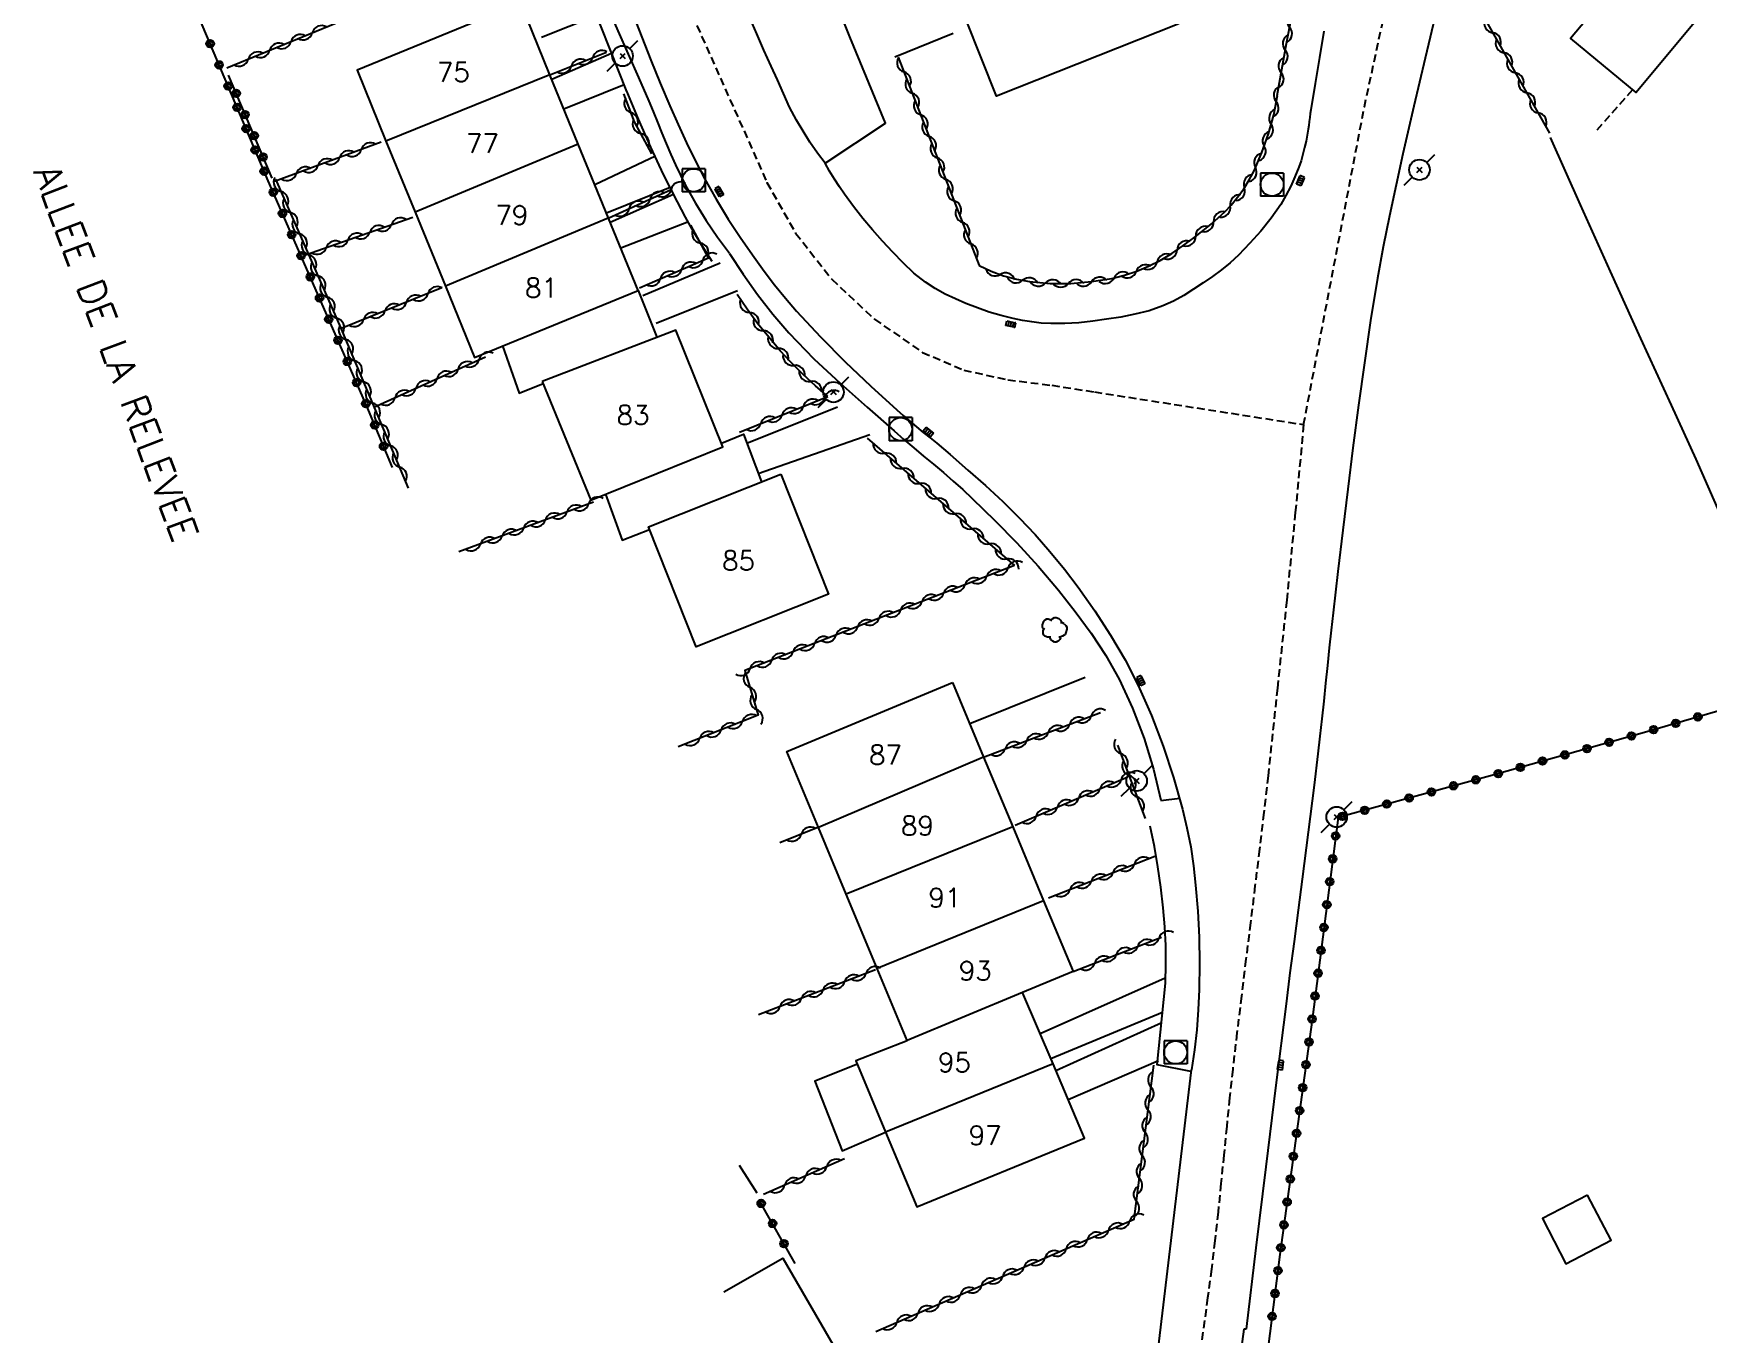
# Model space of a CAD drawing. Header units: millimetres. Extents: x 147000 to 148000, y 141000 to 142001.
# Drawn here: x 147200.9 to 147309.7, y 141566.6 to 141651.1 of the extents above; entities that cross this region are included whole.
import ezdxf
from ezdxf.enums import TextEntityAlignment as Align

# ---------------------------------------------------------------- set-up
doc = ezdxf.new("R2010")
doc.units = ezdxf.units.MM
doc.linetypes.add('DASHED', pattern=[0.75, 0.5, -0.25])
doc.layers.get('0').update_dxf_attribs({"linetype": 'CONTINUOUS'})
for name, color, linetype in [('W0001', 6, 'DASHED'), ('W0006', 2, 'CONTINUOUS'), ('W0008', 7, 'CONTINUOUS'), ('W0014', 7, 'CONTINUOUS'), ('W0017', 7, 'CONTINUOUS'), ('W0101', 7, 'CONTINUOUS'), ('W0104', 1, 'CONTINUOUS'), ('W0112', 1, 'DASHED'), ('W0300', 7, 'CONTINUOUS'), ('W0310', 3, 'CONTINUOUS'), ('W0323', 7, 'CONTINUOUS'), ('W0401', 7, 'CONTINUOUS'), ('W0420', 7, 'CONTINUOUS'), ('W0473', 7, 'CONTINUOUS'), ('W0989', 7, 'CONTINUOUS'), ('W0991', 7, 'CONTINUOUS'), ('W1102', 7, 'CONTINUOUS')]:
    doc.layers.add(name, color=color, linetype=linetype)
doc.styles.get("Standard").update_dxf_attribs({"font": 'romans.shx', "width": 0.85})

# ---------------------------------------------------------------- blocks, each defined once
blk = doc.blocks.new('T420')
for p, q in [((0.75, 0.75), (-0.75, 0.75)), ((-0.75, 0.75), (-0.75, -0.75)), ((0.75, 0.75), (0.75, -0.75)), ((0.75, -0.75), (-0.75, -0.75))]:
    blk.add_line(p, q)
blk.add_ellipse((0, 0), major_axis=(-0.53, 0.53), ratio=1, start_param=3.926991, end_param=10.210176)
blk = doc.blocks.new('T473')
for p, q in [((-0.166667, 0.166667), (0.166667, -0.166667)), ((-0.166667, -0.166667), (0.166667, 0.166667)), ((0.500001, 0.500001), (1.000002, 1.000002)), ((-1.000002, -1.000002), (-0.500001, -0.500001))]:
    blk.add_line(p, q)
blk.add_ellipse((0, 0), major_axis=(0.471405, 0.471405), ratio=1, start_param=5.4977871438, end_param=11.780972451)
blk = doc.blocks.new('T401')
for p, q in [((-0.3, 0.3), (0, 0.3)), ((-0.3, -0.25), (-0.3, 0.3)), ((-0.3, 0.15), (0, 0.15)), ((-0.3, 0), (0, 0)), ((0, 0.3), (0, -0.25)), ((-0.3, -0.15), (0, -0.15)), ((-0.3, -0.25), (-0.3, -0.3)), ((-0.3, -0.3), (0, -0.3)), ((0, -0.3), (0, -0.25))]:
    blk.add_line(p, q)
blk = doc.blocks.new('T300')
for p, q in [((-0.8, 0.51), (-0.86, 0.34)), ((-0.86, 0.34), (-0.86, 0.17)), ((-0.86, 0.17), (-0.74, 0.06)), ((-0.69, 0.63), (-0.8, 0.51)), ((-0.8, -0.06), (-0.74, 0.06)), ((-0.74, 0.06), (-0.69, 0.11)), ((-0.57, 0.69), (-0.69, 0.63)), ((-0.46, 0.69), (-0.57, 0.69)), ((-0.29, 0.63), (-0.46, 0.69)), ((-0.29, 0.63), (-0.17, 0.74)), ((-0.23, 0.57), (-0.29, 0.63)), ((-0.17, 0.74), (-0.06, 0.8)), ((-0.06, 0.8), (0.06, 0.8)), ((0.06, 0.8), (0.23, 0.74)), ((0.23, 0.74), (0.34, 0.63)), ((0.34, 0.63), (0.4, 0.51)), ((0.46, 0.46), (0.34, 0.46)), ((0.4, 0.51), (0.4, 0.46)), ((0.57, 0.4), (0.46, 0.46)), ((0.57, 0.4), (0.69, 0.29)), ((0.69, 0.29), (0.74, 0.17)), ((0.74, 0.06), (0.69, -0.17)), ((0.74, 0.17), (0.74, 0.06)), ((-0.8, -0.17), (-0.8, -0.06)), ((-0.8, -0.23), (-0.8, -0.17)), ((-0.74, -0.34), (-0.8, -0.23)), ((-0.69, -0.4), (-0.74, -0.34)), ((-0.51, -0.46), (-0.69, -0.4)), ((-0.4, -0.46), (-0.51, -0.46)), ((-0.4, -0.46), (-0.34, -0.46)), ((-0.34, -0.46), (-0.34, -0.4)), ((-0.34, -0.51), (-0.34, -0.46)), ((-0.29, -0.63), (-0.34, -0.51)), ((-0.17, -0.74), (-0.29, -0.63)), ((-0.06, -0.8), (-0.17, -0.74)), ((0.06, -0.8), (-0.06, -0.8)), ((0.17, -0.74), (0.06, -0.8)), ((0.23, -0.69), (0.17, -0.74)), ((0.29, -0.46), (0.23, -0.46)), ((0.29, -0.63), (0.23, -0.69)), ((0.46, -0.4), (0.29, -0.46)), ((0.34, -0.51), (0.29, -0.63)), ((0.34, -0.51), (0.34, -0.46)), ((0.57, -0.34), (0.46, -0.4)), ((0.63, -0.29), (0.57, -0.34)), ((0.69, -0.17), (0.63, -0.29))]:
    blk.add_line(p, q)
blk = doc.blocks.new('t310o')
at = {"color": 0, "linetype": 'Continuous'}
for centre, start, end in [((-0.5, 0.38), 216.8699, 323.1304), ((0.5, -0.37), 36.8699, 143.1303)]:
    blk.add_arc(centre, 0.625, start, end, dxfattribs=at)
blk = doc.blocks.new('t323o')
at = {"color": 0, "linetype": 'Continuous'}
for radius in [0.25, 0.15]:
    blk.add_circle((0, 0), radius, dxfattribs=at)

msp = doc.modelspace()

# ---------------------------------------------------------------- linework, layer by layer
at = {"layer": 'W0001'}
for points in [[(147237.27, 141671), (147242.82, 141654.39), (147248.59, 141641.48), (147248.59, 141641.46), (147250.46, 141638.16), (147252.81, 141635.17), (147255.58, 141632.57), (147258.71, 141630.41), (147261.39, 141629.26), (147264.25, 141628.63), (147267.11, 141628.27), (147269.88, 141627.84), (147283.48, 141625.72)], [(147283.48, 141625.72), (147287.43, 141646.37), (147288.77, 141652.57), (147290.17, 141658.75), (147291.72, 141664.9), (147293.5, 141671)], [(147283.48, 141625.72), (147282.94, 141620), (147282.38, 141614.3), (147281.78, 141608.59), (147281.17, 141602.89), (147280.89, 141600.5), (147280.61, 141598.11), (147280.32, 141595.73), (147280.03, 141593.34), (147279.73, 141590.96), (147279.44, 141588.57), (147279.15, 141586.19), (147278.87, 141583.8), (147278.67, 141581.95), (147278.48, 141580.09), (147278.29, 141578.23), (147278.11, 141576.38), (147277.92, 141574.52), (147277.71, 141572.66), (147277.49, 141570.81), (147277.24, 141568.96), (147276.61, 141564.33)]]:
    msp.add_lwpolyline(points, dxfattribs=at)
at = {"layer": 'W0006'}
msp.add_lwpolyline([(147252.37, 141642.7), (147256.31, 141645.31), (147253.99, 141650.93), (147245.98, 141671)], dxfattribs=at)
at = {"layer": 'W0008'}
for points in [[(147252.38, 141642.7), (147251.87, 141643.37), (147251.39, 141644.07), (147250.94, 141644.78), (147250.52, 141645.5), (147250.07, 141646.36), (147249.66, 141647.24), (147249.27, 141648.13), (147248.87, 141649.01), (147248.4, 141650.06), (147247.94, 141651.11), (147247.48, 141652.16), (147247.03, 141653.21)], [(147239.87, 141652.39), (147240.46, 141650.9), (147241.05, 141649.4), (147241.66, 141647.92), (147242.29, 141646.44), (147242.82, 141645.23), (147243.37, 141644.03), (147243.94, 141642.84), (147244.55, 141641.67), (147245.3, 141640.36), (147246.08, 141639.08), (147246.9, 141637.83), (147247.76, 141636.59), (147248.41, 141635.69), (147249.09, 141634.8), (147249.79, 141633.94), (147250.52, 141633.09), (147252.08, 141631.42), (147253.69, 141629.8), (147255.35, 141628.22), (147257.04, 141626.67), (147257.46, 141626.3), (147257.89, 141625.93), (147258.32, 141625.57), (147258.76, 141625.21), (147259.2, 141624.86), (147259.64, 141624.5), (147260.08, 141624.14), (147260.51, 141623.77), (147261.66, 141622.76), (147262.8, 141621.75), (147263.93, 141620.72), (147265.01, 141619.64), (147266.02, 141618.57), (147266.99, 141617.46), (147267.93, 141616.32), (147268.82, 141615.14), (147269.9, 141613.61), (147270.92, 141612.04), (147271.87, 141610.42), (147272.73, 141608.76), (147273.6, 141606.8), (147274.36, 141604.81), (147275.03, 141602.78), (147275.61, 141600.72), (147275.9, 141599.5), (147276.14, 141598.27), (147276.32, 141597.03), (147276.46, 141595.79), (147276.61, 141594.09), (147276.69, 141592.39), (147276.72, 141590.69), (147276.7, 141588.99), (147276.63, 141587.68), (147276.53, 141586.37), (147276.38, 141585.07), (147276.19, 141583.77)], [(147292.13, 141652.63), (147291.38, 141649.53), (147290.65, 141646.42), (147289.94, 141643.31), (147289.5, 141641.3), (147289.07, 141639.29), (147288.66, 141637.27), (147288.28, 141635.24), (147287.83, 141632.49), (147287.43, 141629.73), (147287.05, 141626.97), (147286.69, 141624.21), (147286.35, 141621.53), (147286.02, 141618.85), (147285.71, 141616.17), (147285.4, 141613.49), (147285.28, 141612.35), (147285.15, 141611.2), (147285.03, 141610.05), (147284.91, 141608.9), (147284.79, 141607.75), (147284.67, 141606.6), (147284.54, 141605.46), (147284.41, 141604.31), (147284.16, 141602.28), (147283.91, 141600.24), (147283.65, 141598.21), (147283.39, 141596.18), (147283.12, 141594.15), (147282.86, 141592.12), (147282.59, 141590.09), (147282.34, 141588.06), (147281.68, 141582.77), (147281.03, 141577.48), (147280.38, 141572.2), (147279.75, 141566.91)], [(147284.8, 141651.28), (147284.51, 141649.58), (147284.23, 141647.88), (147283.95, 141646.18), (147283.91, 141645.93), (147283.88, 141645.67), (147283.84, 141645.42), (147283.81, 141645.16), (147283.77, 141644.91), (147283.73, 141644.66), (147283.69, 141644.4), (147283.64, 141644.15), (147283.54, 141643.72), (147283.44, 141643.29), (147283.32, 141642.87), (147283.17, 141642.45), (147282.92, 141641.82), (147282.65, 141641.21), (147282.33, 141640.61), (147281.99, 141640.02), (147281.37, 141639.14), (147280.71, 141638.3), (147279.99, 141637.5), (147279.24, 141636.73), (147278.7, 141636.24), (147278.14, 141635.78), (147277.56, 141635.35), (147276.96, 141634.93), (147276.33, 141634.51), (147275.69, 141634.11), (147275.03, 141633.74), (147274.33, 141633.43), (147273.44, 141633.12), (147272.52, 141632.89), (147271.59, 141632.71), (147270.67, 141632.56), (147269.77, 141632.43), (147268.86, 141632.34), (147267.96, 141632.29), (147267.05, 141632.29), (147266.43, 141632.32), (147265.81, 141632.39), (147265.2, 141632.48), (147264.59, 141632.61), (147263.81, 141632.8), (147263.04, 141633.03), (147262.28, 141633.3), (147261.53, 141633.59), (147260.85, 141633.89), (147260.18, 141634.2), (147259.53, 141634.56), (147258.9, 141634.97), (147258.14, 141635.57), (147257.44, 141636.23), (147256.77, 141636.93), (147256.11, 141637.63), (147255.46, 141638.37), (147254.83, 141639.12), (147254.22, 141639.9), (147253.64, 141640.69), (147253.3, 141641.17), (147252.98, 141641.67), (147252.67, 141642.18), (147252.38, 141642.7)], [(147276.17, 141583.77), (147273.79, 141563.78)], [(147279.59, 141566.92), (147279.36, 141565.17)], [(147279.75, 141566.91), (147279.59, 141566.92)]]:
    msp.add_lwpolyline(points, dxfattribs=at)
at = {"layer": 'W0014'}
for points in [[(147239.48, 141647.37), (147231.24, 141668.19), (147230.12, 141671)], [(147238.24, 141652.84), (147238.91, 141651.32), (147239.58, 141649.79), (147240.24, 141648.27), (147240.91, 141646.75), (147241.2, 141646.06), (147241.49, 141645.37), (147241.77, 141644.67), (147242.05, 141643.98), (147242.34, 141643.28), (147242.65, 141642.6), (147242.97, 141641.92), (147243.31, 141641.25), (147243.95, 141640.1), (147244.64, 141638.99), (147245.38, 141637.9), (147246.16, 141636.85)], [(147245.04, 141636.32), (147244.43, 141637.27), (147243.85, 141638.23), (147243.3, 141639.21), (147242.77, 141640.2), (147241.88, 141641.97), (147241.04, 141643.75), (147240.24, 141645.56), (147239.49, 141647.39)], [(147246.17, 141636.84), (147247.04, 141635.49), (147247.97, 141634.17), (147248.97, 141632.9), (147250.01, 141631.68), (147251.64, 141629.99), (147253.36, 141628.4), (147255.12, 141626.85), (147256.87, 141625.31), (147257.5, 141624.75), (147258.14, 141624.21), (147258.78, 141623.67), (147259.42, 141623.14), (147260.07, 141622.6), (147260.7, 141622.05), (147261.33, 141621.5), (147261.94, 141620.92), (147263.4, 141619.49), (147264.83, 141618.03), (147266.22, 141616.51), (147267.54, 141614.95), (147268.62, 141613.57), (147269.66, 141612.17), (147270.63, 141610.7), (147271.48, 141609.17), (147272.36, 141607.28), (147273.11, 141605.32), (147273.73, 141603.33), (147274.21, 141601.3)], [(147274.21, 141601.28), (147275.43, 141601.44)], [(147274.51, 141589.41), (147274.53, 141590.64), (147274.52, 141591.86), (147274.46, 141593.08), (147274.36, 141594.3), (147274.21, 141595.64), (147274.01, 141596.97), (147273.78, 141598.29), (147273.5, 141599.61)], [(147276.16, 141583.67), (147273.96, 141584.1), (147274.5, 141589.41)]]:
    msp.add_lwpolyline(points, dxfattribs=at)
at = {"layer": 'W0017'}
for points in [[(147237.53, 141652.31), (147233.93, 141650.87)], [(147260.7, 141651.14), (147256.9, 141649.59)], [(147234.61, 141648.16), (147238.5, 141649.85)], [(147239.31, 141647.81), (147235.4, 141646.22)], [(147237.4, 141641.32), (147241.35, 141643.18)], [(147242.3, 141641.12), (147238.16, 141639.45)], [(147238.4, 141638.88), (147242.52, 141640.69)], [(147243.49, 141638.89), (147239.09, 141637.18)], [(147245.55, 141636.21), (147240.53, 141634.08)], [(147241.4, 141632.31), (147246.67, 141634.43)], [(147247.29, 141624.51), (147253.19, 141626.88)], [(147255.28, 141625.06), (147248.03, 141622.52)], [(147261.78, 141606.29), (147269.29, 141609.29)], [(147274.49, 141589.73), (147266.35, 141586.12)], [(147267.04, 141584.51), (147274.31, 141587.53)], [(147267.37, 141583.73), (147274.27, 141586.85)], [(147274.04, 141584.36), (147268.18, 141581.83)]]:
    msp.add_lwpolyline(points, dxfattribs=at)
at = {"layer": 'W0101'}
for points in [[(147305.12, 141669.84), (147301.74, 141665.89), (147308.7, 141660.17), (147300.82, 141650.82), (147305.08, 141647.3), (147312.8, 141656.58)], [(147234.48, 141648.46), (147232.59, 141653.1), (147221.95, 141648.75), (147223.83, 141644.15)], [(147236.32, 141643.95), (147234.48, 141648.46)], [(147223.83, 141644.15), (147225.72, 141639.53)], [(147238.29, 141639.13), (147236.32, 141643.95)], [(147225.72, 141639.53), (147227.69, 141634.71)], [(147240.22, 141634.43), (147238.29, 141639.13)], [(147227.69, 141634.71), (147229.58, 141630.08), (147240.22, 141634.43)], [(147251.94, 141599.53), (147249.88, 141604.47), (147260.66, 141608.96)], [(147260.66, 141608.96), (147262.68, 141604.11)], [(147262.68, 141604.11), (147264.57, 141599.58)], [(147253.75, 141595.19), (147251.94, 141599.53)], [(147264.57, 141599.58), (147266.57, 141594.76)], [(147255.76, 141590.36), (147253.75, 141595.19)], [(147266.57, 141594.76), (147268.49, 141590.16), (147265.21, 141588.8)], [(147257.71, 141585.68), (147255.76, 141590.36)], [(147267.19, 141584.16), (147265.21, 141588.8)], [(147257.72, 141585.67), (147254.38, 141584.37), (147256.31, 141579.73)], [(147256.31, 141579.73), (147258.33, 141574.88), (147269.24, 141579.33), (147267.19, 141584.16)], [(147245.8, 141569.34), (147249.63, 141571.54), (147261.27, 141551.47), (147265.07, 141553.78), (147269.29, 141546.58), (147265.42, 141544.38), (147266.45, 141542.53), (147261.08, 141539.05)]]:
    msp.add_lwpolyline(points, dxfattribs=at)
for points in [[(147275.38, 141651.77), (147263.51, 141647.07), (147260.55, 141654.55), (147272.41, 141659.26)], [(147233.99, 141628.52), (147237.15, 141620.81), (147245.73, 141624.28), (147242.67, 141631.86)], [(147249.49, 141622.49), (147252.59, 141614.69), (147244, 141611.27), (147240.9, 141619.08)]]:
    msp.add_lwpolyline(points, close=True, dxfattribs=at)
at = {"layer": 'W0104'}
for points in [[(147240.22, 141634.43), (147241.44, 141631.39)], [(147231.41, 141630.83), (147232.48, 141627.77), (147234.04, 141628.39)], [(147245.63, 141624.52), (147247.07, 141625.1), (147248.23, 141621.99)], [(147238.1, 141621.19), (147239.19, 141618.2), (147240.97, 141618.9)], [(147254.48, 141584.14), (147251.7, 141583.03), (147253.49, 141578.51), (147256.31, 141579.73)]]:
    msp.add_lwpolyline(points, dxfattribs=at)
msp.add_lwpolyline([(147301.94, 141575.64), (147299, 141574.11), (147300.52, 141571.17), (147303.47, 141572.7)], close=True, dxfattribs=at)
at = {"layer": 'W0112'}
msp.add_lwpolyline([(147304.85, 141647.47), (147302.37, 141644.66)], dxfattribs=at)
at = {"layer": 'W0300'}
for points in [[(147319.75, 141604.56), (147318.2, 141606.58), (147316.74, 141608.67), (147315.35, 141610.8), (147314.05, 141612.99), (147312.22, 141616.41), (147310.57, 141619.92), (147308.99, 141623.46), (147307.39, 141626.99), (147305.4, 141631.32), (147303.42, 141635.66), (147301.47, 141640.01), (147299.54, 141644.37)], [(147247.96, 141575.76), (147246.82, 141577.56)]]:
    msp.add_lwpolyline(points, dxfattribs=at)
at = {"layer": 'W0310'}
for points in [[(147281.77, 141647.11), (147282.06, 141648.8), (147282.37, 141650.48), (147282.69, 141652.17), (147283.03, 141653.85), (147283.32, 141655.22), (147283.62, 141656.59), (147283.94, 141657.96), (147284.27, 141659.33), (147284.64, 141660.79), (147285.03, 141662.24), (147285.42, 141663.7), (147285.82, 141665.15), (147286.22, 141666.6), (147286.62, 141668.05), (147287.03, 141669.5), (147287.42, 141670.96), (147287.42, 141670.97), (147287.43, 141670.98), (147287.43, 141670.99), (147287.43, 141671)], [(147213.49, 141648.9), (147235.03, 141657.77)], [(147296.24, 141657.36), (147294.97, 141652.58), (147299.47, 141644.67)], [(147234.48, 141648.46), (147238.17, 141649.93)], [(147257.12, 141649.6), (147262.39, 141636.06)], [(147241.12, 141643.32), (147239.99, 141645.4), (147239.3, 141647.21)], [(147262.38, 141636.05), (147263.16, 141635.69), (147263.98, 141635.39), (147264.81, 141635.16), (147265.66, 141635.01), (147267.01, 141634.89), (147268.35, 141634.89), (147269.69, 141635.01), (147271.02, 141635.22), (147271.84, 141635.42), (147272.63, 141635.69), (147273.4, 141636.02), (147274.15, 141636.38), (147274.91, 141636.83), (147275.64, 141637.33), (147276.34, 141637.86), (147277.03, 141638.4), (147277.49, 141638.77), (147277.93, 141639.15), (147278.36, 141639.55), (147278.77, 141639.98), (147279.19, 141640.5), (147279.59, 141641.05), (147279.95, 141641.62), (147280.26, 141642.22), (147280.77, 141643.4), (147281.2, 141644.61), (147281.54, 141645.85), (147281.78, 141647.11)], [(147223.51, 141644.08), (147216.59, 141641.51)], [(147225.3, 141621.58), (147220.83, 141632.19), (147216.67, 141641.66)], [(147238.27, 141639.13), (147242.37, 141641)], [(147218.53, 141636.72), (147225.57, 141639.21)], [(147240.3, 141634.61), (147244.79, 141636.55), (147243.64, 141638.67)], [(147227.46, 141634.6), (147220.98, 141631.99)], [(147252.56, 141627.55), (147251.74, 141628.24), (147250.95, 141628.97), (147250.19, 141629.73), (147249.46, 141630.52), (147248.71, 141631.39), (147247.99, 141632.29), (147247.3, 141633.22), (147246.65, 141634.18)], [(147223.05, 141626.85), (147230.29, 141630.13)], [(147246.8, 141625.22), (147252.56, 141627.55)], [(147255.11, 141624.83), (147264.69, 141616.56)], [(147237.31, 141620.68), (147228.57, 141617.44)], [(147264.69, 141616.56), (147247.15, 141609.73), (147248.03, 141606.82), (147242.82, 141604.77)], [(147262.67, 141604.11), (147270.27, 141607)], [(147273.21, 141600.12), (147271.4, 141604.88)], [(147264.73, 141599.67), (147272.05, 141602.82)], [(147251.91, 141599.53), (147249.43, 141598.54)], [(147266.9, 141594.95), (147273.82, 141597.67)], [(147268.5, 141590.17), (147274.25, 141592.4)], [(147255.65, 141590.27), (147248.04, 141587.36)], [(147255.67, 141566.76), (147272.47, 141574.06), (147273.74, 141584.08)], [(147253.64, 141578), (147248.37, 141575.67)]]:
    msp.add_lwpolyline(points, dxfattribs=at)
at = {"layer": 'W0323'}
for points in [[(147224.25, 141622.92), (147222.59, 141626.91), (147216.18, 141641.56), (147207.89, 141661.14), (147207.89, 141661.15)], [(147216.43, 141641.73), (147213.59, 141648.43)], [(147313.69, 141608.04), (147305.94, 141605.8), (147295.86, 141602.96), (147285.72, 141600.18), (147284.03, 141587.03), (147281.94, 141571.77), (147280.43, 141559.96), (147280.13, 141556.67), (147278.66, 141551.91), (147276.13, 141547.76)], [(147250.43, 141571.18), (147248.12, 141575.27)]]:
    msp.add_lwpolyline(points, dxfattribs=at)
at = {"layer": 'W1102'}
for points in [[(147234.48, 141648.46), (147223.83, 141644.15)], [(147236.33, 141643.95), (147225.72, 141639.53)], [(147238.27, 141639.13), (147227.69, 141634.71)], [(147262.67, 141604.11), (147251.94, 141599.53)], [(147264.57, 141599.58), (147253.75, 141595.19)], [(147266.57, 141594.76), (147255.76, 141590.36)], [(147265.21, 141588.8), (147257.71, 141585.68)], [(147267.19, 141584.16), (147256.31, 141579.73)]]:
    msp.add_lwpolyline(points, dxfattribs=at)

# ---------------------------------------------------------------- block references
at = {"layer": 'W0300'}
msp.add_blockref('T300', (147267.34, 141612.37), dxfattribs=at)
at = {"layer": 'W0310'}
for p, rotation in [((147219.04, 141651.18), 22.37692412509851), ((147282.57, 141651.54), 79.13394603988291), ((147295.76, 141651.19), 299.6237487511519), ((147216.27, 141650.04), 22.37692412509851), ((147217.66, 141650.61), 22.37692412509851), ((147282.29, 141650.06), 79.68112956990043), ((147296.5, 141649.89), 299.6237487511519), ((147214.88, 141649.47), 22.37692412509851), ((147235.88, 141649.01), 21.75589628386469), ((147237.27, 141649.57), 21.75589628386469), ((147257.5, 141648.64), 291.2566305155622), ((147282.02, 141648.59), 80.22831305566687), ((147297.24, 141648.58), 299.6237487511519), ((147258.04, 141647.25), 291.2566305155622), ((147281.7, 141646.71), 78.94855065433148), ((147297.99, 141647.28), 299.6237487511519), ((147239.77, 141646), 110.7770100703424), ((147258.59, 141645.85), 291.2566305155622), ((147281.37, 141645.25), 74.81525474657461), ((147298.73, 141645.97), 299.6237487511519), ((147240.4, 141644.64), 118.4535967393925), ((147259.13, 141644.45), 291.2566305155622), ((147222.22, 141643.6), 200.4078511345097), ((147259.67, 141643.05), 291.2566305155622), ((147280.92, 141643.82), 70.68195893924778), ((147219.41, 141642.56), 200.4078511345097), ((147220.81, 141643.08), 200.4078511345097), ((147280.35, 141642.43), 66.54866323524703), ((147217.01, 141640.87), 113.7476694700983), ((147218, 141642.03), 200.4078511345097), ((147260.22, 141641.65), 291.2566305155622), ((147279.63, 141641.12), 57.85103763855567), ((147241, 141640.37), 24.57972900982547), ((147242.37, 141641), 24.57972900982547), ((147260.76, 141640.26), 291.2566305155622), ((147278.72, 141639.93), 46.92027064815193), ((147217.62, 141639.5), 113.7476694700983), ((147239.64, 141639.75), 24.57972900982547), ((147261.3, 141638.86), 291.2566305155622), ((147277.63, 141638.9), 40.21995752652839), ((147218.22, 141638.12), 113.7476694700983), ((147222.78, 141638.22), 19.50259918464649), ((147224.19, 141638.72), 19.50259918464649), ((147244.27, 141637.52), 118.5575130857384), ((147276.47, 141637.96), 38.37030688173231), ((147218.83, 141636.75), 113.7476694700983), ((147219.95, 141637.22), 19.50259918464649), ((147221.36, 141637.72), 19.50259918464649), ((147261.85, 141637.46), 291.2566305155622), ((147275.26, 141637.06), 34.44234237090031), ((147219.43, 141635.38), 113.7476694700983), ((147243.05, 141635.8), 23.37361861117343), ((147244.43, 141636.39), 23.37361861117343), ((147273.97, 141636.3), 26.19350400288043), ((147241.67, 141635.2), 23.37361861117343), ((147263.76, 141635.47), 339.8862535941846), ((147265.21, 141635.09), 349.8184989045408), ((147266.7, 141634.92), 354.9286346774423), ((147269.69, 141635), 4.791833635918065), ((147271.17, 141635.26), 13.89068407000133), ((147272.61, 141635.68), 18.7289186639508), ((147220.03, 141634), 113.7476694700983), ((147225.16, 141633.67), 201.9491532802059), ((147226.55, 141634.23), 201.9491532802059), ((147268.19, 141634.89), 0.03679540523639251), ((147220.64, 141632.63), 113.7476694700983), ((147222.37, 141632.55), 201.9491532802059), ((147223.76, 141633.11), 201.9491532802059), ((147247.46, 141633.01), 126.4449516818556), ((147221.23, 141631.25), 112.8472037477852), ((147248.36, 141631.82), 128.6105041403093), ((147249.33, 141630.67), 130.7760558975956), ((147221.81, 141629.87), 112.8472037477852), ((147228.52, 141629.32), 24.39503706789368), ((147229.88, 141629.94), 24.39503706789368), ((147250.35, 141629.57), 135.1071687566728), ((147222.39, 141628.49), 112.8472037477852), ((147225.78, 141628.08), 24.39503706789368), ((147227.15, 141628.7), 24.39503706789368), ((147251.43, 141628.53), 137.2727280447495), ((147222.98, 141627.11), 112.8472037477852), ((147224.42, 141627.46), 24.39503706789368), ((147252.36, 141627.47), 22.01383082552951), ((147223.56, 141625.72), 112.8472037477852), ((147249.58, 141626.34), 22.01383082552951), ((147250.97, 141626.9), 22.01383082552951), ((147248.19, 141625.78), 22.01383082552951), ((147224.14, 141624.34), 112.8472037477852), ((147256.25, 141623.85), 319.1962910132297), ((147224.72, 141622.96), 112.8472037477852), ((147257.38, 141622.87), 319.1962910132297), ((147258.52, 141621.89), 319.1962910132297), ((147237, 141620.57), 200.3577059656684), ((147259.65, 141620.91), 319.1962910132297), ((147234.19, 141619.53), 200.3577059656684), ((147235.6, 141620.05), 200.3577059656684), ((147260.79, 141619.92), 319.1962910132297), ((147231.38, 141618.48), 200.3577059656684), ((147232.78, 141619), 200.3577059656684), ((147261.92, 141618.94), 319.1962910132297), ((147229.97, 141617.96), 200.3577059656684), ((147263.06, 141617.96), 319.1962910132297), ((147264.27, 141616.4), 201.2959115207854), ((147264.2, 141616.98), 319.1962910132297), ((147261.47, 141615.31), 201.2959115207854), ((147262.87, 141615.85), 201.2959115207854), ((147258.68, 141614.22), 201.2959115207854), ((147260.08, 141614.76), 201.2959115207854), ((147255.88, 141613.13), 201.2959115207854), ((147257.28, 141613.67), 201.2959115207854), ((147253.09, 141612.04), 201.2959115207854), ((147254.49, 141612.58), 201.2959115207854), ((147250.29, 141610.95), 201.2959115207854), ((147251.69, 141611.49), 201.2959115207854), ((147247.5, 141609.86), 201.2959115207854), ((147248.9, 141610.4), 201.2959115207854), ((147247.48, 141608.64), 286.7028618486751), ((147247.91, 141607.2), 286.7028618486751), ((147247, 141606.42), 201.4737613958504), ((147269.68, 141606.78), 20.84912203876859), ((147244.21, 141605.32), 201.4737613958504), ((147245.61, 141605.87), 201.4737613958504), ((147266.88, 141605.71), 20.84912203876859), ((147268.28, 141606.24), 20.84912203876859), ((147264.08, 141604.64), 20.84912203876859), ((147265.48, 141605.17), 20.84912203876859), ((147271.61, 141604.33), 110.7562871727796), ((147272.14, 141602.93), 110.7562871727796), ((147270.24, 141602.04), 23.27971655905364), ((147271.62, 141602.63), 23.27971655905364), ((147268.86, 141601.44), 23.27971655905364), ((147272.67, 141601.52), 110.7562871727796), ((147266.1, 141600.26), 23.27971655905364), ((147267.48, 141600.85), 23.27971655905364), ((147250.82, 141599.1), 201.7408194755451), ((147271.09, 141596.59), 21.45106403919553), ((147272.48, 141597.14), 21.45106403919553), ((147268.29, 141595.49), 21.45106403919553), ((147269.69, 141596.04), 21.45106403919553), ((147274.09, 141592.34), 21.21103699118332), ((147271.3, 141591.26), 21.21103699118332), ((147272.7, 141591.8), 21.21103699118332), ((147255.04, 141590.04), 200.9426505500756), ((147269.9, 141590.71), 21.21103699118332), ((147252.24, 141588.97), 200.9426505500756), ((147253.64, 141589.51), 200.9426505500756), ((147249.44, 141587.9), 200.9426505500756), ((147250.84, 141588.43), 200.9426505500756), ((147273.56, 141582.67), 82.75816423713894), ((147273.37, 141581.18), 82.75816423713894), ((147273.18, 141579.7), 82.75816423713894), ((147272.99, 141578.21), 82.75816423713894), ((147252.48, 141577.49), 203.8393744325509), ((147272.81, 141576.72), 82.75816423713894), ((147249.74, 141576.28), 203.8393744325509), ((147251.11, 141576.89), 203.8393744325509), ((147272.62, 141575.23), 82.75816423713894), ((147272.17, 141573.93), 23.48522306765414), ((147269.42, 141572.74), 23.48522306765414), ((147270.8, 141573.34), 23.48522306765414), ((147266.67, 141571.54), 23.48522306765414), ((147268.05, 141572.14), 23.48522306765414), ((147265.3, 141570.94), 23.48522306765414), ((147262.54, 141569.75), 23.48522306765414), ((147263.92, 141570.35), 23.48522306765414), ((147259.79, 141568.55), 23.48522306765414), ((147261.17, 141569.15), 23.48522306765414), ((147257.04, 141567.36), 23.48522306765414), ((147258.42, 141567.96), 23.48522306765414)]:
    msp.add_blockref('t310o', p, dxfattribs=dict(at, rotation=rotation))
at = {"layer": 'W0323'}
for p, rotation in [((147212.4, 141650.48), 112.9314322429994), ((147212.98, 141649.1), 112.9314322429994), ((147213.57, 141647.72), 112.9314322429994), ((147214.09, 141647.25), 112.9401865636188), ((147214.15, 141646.34), 112.9314322429994), ((147214.67, 141645.87), 112.9401865636188), ((147214.74, 141644.96), 112.9314322429994), ((147215.26, 141644.49), 112.9401865636188), ((147215.32, 141643.57), 112.9314322429994), ((147215.84, 141643.11), 112.9401865636188), ((147215.91, 141642.19), 112.9314322429994), ((147216.5, 141640.82), 113.6539963683019), ((147217.1, 141639.44), 113.6539963683019), ((147217.7, 141638.07), 113.6539963683019), ((147218.31, 141636.69), 113.6539963683019), ((147218.91, 141635.32), 113.6539963683019), ((147219.51, 141633.95), 113.6539963683019), ((147220.11, 141632.57), 113.6539963683019), ((147220.71, 141631.2), 113.6539963683019), ((147221.32, 141629.82), 113.6539963683019), ((147221.92, 141628.45), 113.6539963683019), ((147222.52, 141627.08), 113.6539963683019), ((147223.1, 141625.69), 112.5080182113553), ((147223.67, 141624.31), 112.5080182113553), ((147309.11, 141606.72), 196.0771617112617), ((147306.23, 141605.89), 196.0771617112617), ((147307.67, 141606.3), 196.0771617112617), ((147301.9, 141604.66), 195.7688544212613), ((147303.34, 141605.07), 195.7688544212613), ((147304.79, 141605.48), 195.7688544212613), ((147297.57, 141603.44), 195.7688544212613), ((147299.01, 141603.85), 195.7688544212613), ((147300.46, 141604.25), 195.7688544212613), ((147294.68, 141602.63), 195.306249609165), ((147296.13, 141603.03), 195.7688544212613), ((147290.34, 141601.45), 195.306249609165), ((147291.79, 141601.84), 195.306249609165), ((147293.23, 141602.24), 195.306249609165), ((147286, 141600.26), 195.306249609165), ((147287.45, 141600.65), 195.306249609165), ((147288.89, 141601.05), 195.306249609165), ((147285.56, 141598.98), 262.666003011225), ((147285.37, 141597.49), 262.666003011225), ((147285.18, 141596.01), 262.666003011225), ((147284.99, 141594.52), 262.666003011225), ((147284.8, 141593.03), 262.666003011225), ((147284.61, 141591.54), 262.666003011225), ((147284.42, 141590.06), 262.666003011225), ((147284.22, 141588.57), 262.666003011225), ((147284.03, 141587.08), 262.666003011225), ((147283.83, 141585.59), 262.2162282454457), ((147283.63, 141584.11), 262.2162282454457), ((147283.42, 141582.62), 262.2162282454457), ((147283.22, 141581.13), 262.2162282454457), ((147283.02, 141579.65), 262.2162282454457), ((147282.81, 141578.16), 262.2162282454457), ((147282.61, 141576.68), 262.2162282454457), ((147248.22, 141575.09), 119.5529186320519), ((147282.41, 141575.19), 262.2162282454457), ((147248.96, 141573.79), 119.5529186320519), ((147282.2, 141573.7), 262.2162282454457), ((147249.7, 141572.48), 119.5529186320519), ((147282, 141572.22), 262.2162282454457), ((147281.81, 141570.73), 262.7330135767774), ((147281.62, 141569.24), 262.7330135767774), ((147281.43, 141567.75), 262.7330135767774)]:
    msp.add_blockref('t323o', p, dxfattribs=dict(at, rotation=rotation))
at = {"layer": 'W0401'}
for p, rotation in [((147283.14, 141641.63), 156.6693665222224), ((147245.36, 141640.79), 210.2740981474515), ((147264.49, 141632.39), 77.18861349056175), ((147258.99, 141625.11), 231.1282639477662), ((147272.76, 141609), 205.9695216872127), ((147281.83, 141584.1), 172.9303667094869)]:
    msp.add_blockref('T401', p, dxfattribs=dict(at, rotation=rotation))
at = {"layer": 'W0420'}
for p in [(147243.83, 141641.6), (147281.43, 141641.32), (147257.28, 141625.42), (147275.16, 141584.91)]:
    msp.add_blockref('T420', p, dxfattribs=at)
at = {"layer": 'W0473'}
for p in [(147239.21, 141649.68), (147291.01, 141642.28), (147252.92, 141627.83), (147272.63, 141602.56), (147285.63, 141600.21)]:
    msp.add_blockref('T473', p, dxfattribs=at)

# ---------------------------------------------------------------- texts
at = {"layer": 'W0989'}
msp.add_text('ALLEE DE LA RELEVEE', height=1.75, rotation=290.6698, dxfattribs=at).set_placement((147200.89, 141642.16))
at = {"layer": 'W0991'}
for s, p in [('75', (147228.21, 141648.63)), ('77', (147230.1, 141644)), ('79', (147232.01, 141639.33)), ('81', (147233.94, 141634.61)), ('83', (147239.89, 141626.34)), ('85', (147246.75, 141616.88)), ('87', (147256.3, 141604.25)), ('89', (147258.38, 141599.65)), ('91', (147260.16, 141594.97)), ('93', (147262.14, 141590.22)), ('95', (147260.78, 141584.26)), ('97', (147262.78, 141579.52))]:
    msp.add_text(s, height=1.25, dxfattribs=at).set_placement(p, align=Align.MIDDLE_CENTER)

doc.saveas('drawing.dxf')
